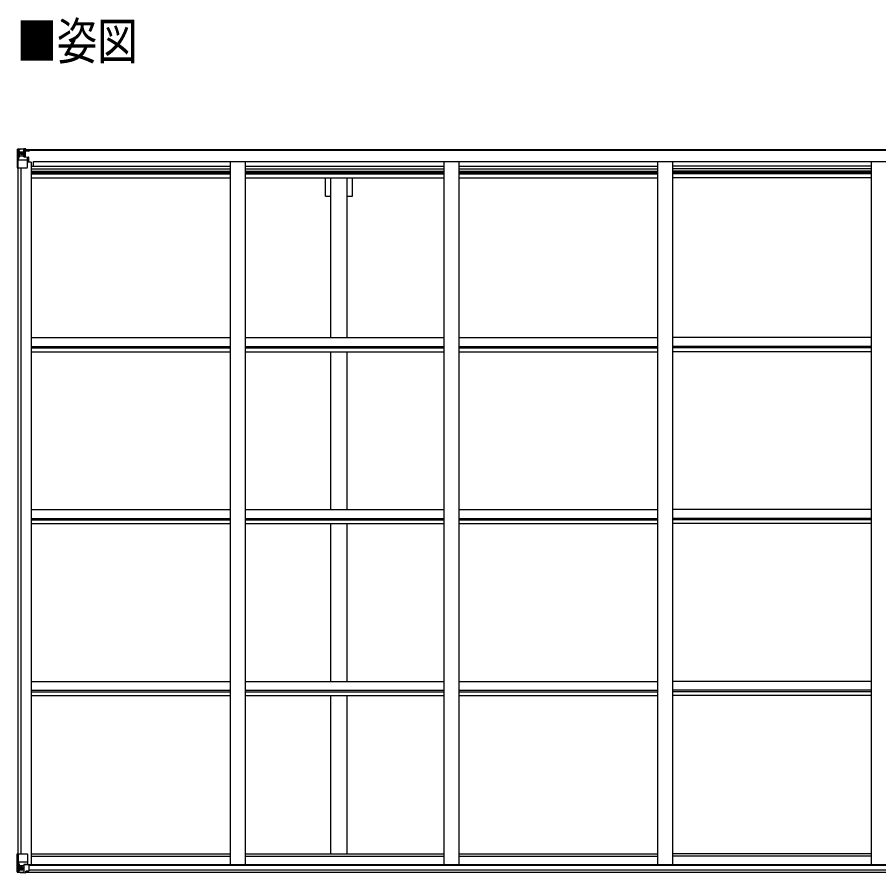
# Model space of a CAD drawing. Units: millimetres, scale not verified. Extents: x -10512 to 10512, y -7425 to 7425.
# Drawn here: x -3140 to -254, y 621 to 3488 of the extents above; entities that cross this region are included whole.
import ezdxf
from ezdxf.enums import TextEntityAlignment as Align

# ---------------------------------------------------------------- set-up
doc = ezdxf.new("R2010")
doc.units = ezdxf.units.MM
doc.header["$LTSCALE"] = 40
for name, color, linetype in [('0-2_USER1', 3, 'Continuous'), ('0-4_YKK_13', 4, 'Continuous'), ('0-5_YKK_A1', 4, 'Continuous')]:
    doc.layers.add(name, color=color, linetype=linetype)
doc.styles.add('ＭＳ ゴシック', font='')
doc.styles.get('ＭＳ ゴシック').set_extended_font_data('MS Gothic')

msp = doc.modelspace()

# ---------------------------------------------------------------- linework, layer by layer
at = {"layer": '0-4_YKK_13'}
for p, q in [((-3140.45, 3044.59), (-3140.45, 3044.55)), ((-3139.51, 3045.59), (-3139.51, 3045.59)), ((-3139.51, 3045.55), (-3139.51, 3045.59)), ((-3130.54, 3045.98), (-3138.46, 3045.51)), ((-3137.6, 3044.53), (-3137.61, 3044.47)), ((-3137.61, 2983.88), (-3137.61, 3044.47)), ((-3133.64, 3041.09), (-3136.37, 3044.76)), ((-3132.78, 3037.58), (-3130.45, 3037.64)), ((-3132.78, 3024.11), (-3132.78, 3037.58)), ((-3118.45, 3046.77), (-3130.45, 3045.98)), ((-3130.45, 3037.64), (-3118.45, 3037.64)), ((-3124.97, 3030.44), (-3124.97, 3029.48)), ((-3119.45, 3037.64), (-3118.45, 3037.64)), ((-3111.95, 3047.28), (-3118.45, 3046.88)), ((-3118.45, 3020.78), (-3118.45, 3046.88)), ((-3118.45, 3046), (-3111.95, 3046.39)), ((-3116.95, 3041.17), (-3118.45, 3041.17)), ((-3116.95, 3037.64), (-3118.45, 3037.64)), ((-3111.95, 3045.47), (-3116.95, 3045.38)), ((-3116.45, 3040.81), (-3116.95, 3040.81)), ((-3112.95, 3035.88), (-3116.95, 3035.88)), ((-3116.84, 3039.51), (-3112.95, 3039.51)), ((-3116.45, 3041.84), (-3116.45, 3039.89)), ((-3108.45, 3041.84), (-3116.45, 3041.84)), ((-3108.45, 3041.81), (-3116.45, 3041.81)), ((-3106.45, 3039.97), (-3116.45, 3039.89)), ((-3116.45, 3039.72), (-3116.45, 3039.89)), ((-3116.45, 3039.89), (-3116.45, 3039.89)), ((-3112.95, 3019.78), (-3112.95, 3039.75)), ((-3111.95, 3046.39), (-3111.95, 3047.28)), ((-3111.95, 3045.88), (-3111.95, 3046.39)), ((-3111.95, 3045.88), (-3111.95, 3045.47)), ((-3111.95, 3045.47), (-3111.95, 3044.65)), ((-3106.95, 3045.08), (-3106.95, 3044.65)), ((-3106.65, 3045.08), (-3106.95, 3045.08)), ((-3106.65, 3045.08), (-3104.96, 3044.65)), ((-3106.45, 3041.58), (-3101.45, 3041.58)), ((-3106.45, 3039.97), (-3106.45, 3041.58)), ((-3101.45, 3042.51), (-3101.45, 3041.58)), ((-3101.45, 3041.58), (-3100.45, 3041.58)), ((-3100.45, 3041.58), (-3100.45, 3042.51)), ((-3100.45, 3041.58), (-3100.45, 3040.02)), ((-3100.45, 3039.9), (-3100.45, 3040.02)), ((-3137.06, 3010.76), (-3132.92, 3022.85)), ((-3137.06, 3010.76), (-3130.45, 3010.55)), ((-3130.45, 3024.08), (-3132.78, 3024.11)), ((-3130.45, 3024.08), (-3118.45, 3024.08)), ((-3130.45, 3024.08), (-3130.45, 3024.08)), ((-3130.45, 3010.55), (-3106.45, 3010.55)), ((-3116.95, 3024.08), (-3118.45, 3024.08)), ((-3117.62, 3020.53), (-3107.28, 3018.87)), ((-3117.62, 3019.89), (-3117.62, 3020.53)), ((-3107.28, 3018.24), (-3117.62, 3019.89)), ((-3112.95, 3027.68), (-3116.95, 3027.68)), ((-3107.28, 3018.87), (-3107.28, 3018.24)), ((-3107, 3018.79), (-3102.95, 3018.76)), ((-3106.45, 2984.88), (-3106.45, 3017.98)), ((-3101.95, 3006.88), (-3106.45, 3006.88)), ((-3101.95, 3018.75), (-3102.95, 3018.76)), ((-3102.95, 3017.03), (-3101.95, 3017.03)), ((-3101.95, 3002.53), (-3101.95, 3018.75)), ((-3137.61, 2983.88), (-3107.45, 2983.88)), ((-3140.45, 684.57), (-3107.45, 684.57)), ((-3140.45, 623.87), (-3140.45, 684.57)), ((-3137.61, 684.57), (-3137.61, 623.99)), ((-3106.45, 683.57), (-3106.45, 650.48)), ((-3137.06, 657.69), (-3130.45, 657.91)), ((-3137.06, 657.69), (-3132.92, 645.61)), ((-3130.45, 644.38), (-3132.78, 644.34)), ((-3132.78, 644.34), (-3132.78, 630.87)), ((-3130.45, 657.91), (-3106.45, 657.91)), ((-3130.45, 644.38), (-3130.45, 644.37)), ((-3118.45, 644.37), (-3130.45, 644.37)), ((-3125.93, 638.01), (-3125.93, 638.97)), ((-3118.45, 648.36), (-3111.95, 648.36)), ((-3118.45, 648.36), (-3118.45, 621.57)), ((-3107.28, 650.22), (-3117.62, 648.56)), ((-3117.62, 648.56), (-3117.62, 648.36)), ((-3114.93, 648.36), (-3107.28, 649.58)), ((-3111.95, 648.36), (-3102.95, 648.33)), ((-3107.28, 649.58), (-3107.28, 650.22)), ((-3101.95, 647.42), (-3101.95, 627.27)), ((-3139.51, 622.91), (-3139.51, 622.86)), ((-3130.54, 622.48), (-3138.46, 622.95)), ((-3137.6, 623.92), (-3137.61, 623.99)), ((-3133.64, 627.37), (-3136.37, 623.7)), ((-3132.78, 630.87), (-3130.45, 630.81)), ((-3130.45, 630.82), (-3118.45, 630.82)), ((-3118.45, 621.69), (-3130.45, 622.47)), ((-3111.95, 621.18), (-3111.95, 627.12)), ((-3102.95, 626.55), (-3111.95, 626.49))]:
    msp.add_line(p, q, dxfattribs=at)
for points in [[(-3140.45, 3044.55), (-3140.45, 2983.88), (-3137.61, 2983.88)], [(-3139.51, 3045.59), (-3130.45, 3046.15), (-3118.45, 3046.88)], [(-3126.89, 3031.4), (-3127.85, 3031.4), (-3127.85, 3032.36), (-3126.89, 3032.36)], [(-3125.93, 3033.32), (-3125.93, 3034.28), (-3124.97, 3034.28), (-3124.97, 3033.32)], [(-3124.97, 3029.48), (-3125.93, 3029.48), (-3125.93, 3030.44)], [(-3124.01, 3032.36), (-3123.05, 3032.36), (-3123.05, 3031.4), (-3124.01, 3031.4)], [(-3111.95, 3045.88), (-3116.95, 3045.88), (-3116.95, 3020.42)], [(-3116.45, 3040.81), (-3108.45, 3040.81), (-3108.45, 3042.51)], [(-3101.45, 3039.85), (-3116.45, 3039.72), (-3116.45, 3039.72)], [(-3106.45, 3039.97), (-3106.45, 3039.96), (-3100.45, 3040.02)], [(-3102.95, 3018.76), (-3102.95, 3017.03), (-3106.45, 3017.01)], [(-3126.89, 636.09), (-3127.85, 636.09), (-3127.85, 637.05), (-3126.89, 637.05)], [(-3125.93, 638.97), (-3124.97, 638.97), (-3124.97, 638.01)], [(-3124.97, 635.13), (-3124.97, 634.17), (-3125.93, 634.17), (-3125.93, 635.13)], [(-3124.01, 637.05), (-3123.05, 637.05), (-3123.05, 636.09), (-3124.01, 636.09)], [(-3139.51, 622.86), (-3130.45, 622.31), (-3111.95, 621.18)], [(-3101.95, 627.27), (-3101.96, 627.16), (-3111.95, 627.12)]]:
    msp.add_lwpolyline(points, dxfattribs=at)
for centre in [(-3125.45, 3031.88), (-3125.45, 636.57)]:
    msp.add_circle(centre, 5.3, dxfattribs=at)
for centre, radius, start, end in [((-3139.45, 3044.6), 1, 93.50017, 180.00079), ((-3139.45, 3044.59), 0.999, 93.4424, 179.95083), ((-3139.45, 3044.55), 0.999, 93.4424, 179.95083), ((-3138.3, 3058.2), 12.7, 269.24466, 275.10311), ((-3136.32, 3044.59), 1.28, 131.17831, 182.45895), ((-3126.89, 3033.32), 0.96, 270, 0), ((-3126.89, 3030.44), 0.96, 0, 90), ((-3124.01, 3033.32), 0.96, 180, 270), ((-3124.01, 3030.44), 0.96, 90, 180), ((-3116.45, 3042.34), 0.5, 179.99802, 269.99691), ((-3116.45, 3042.31), 0.5, 180.00109, 270.00109), ((-3116.45, 3039.39), 0.5, 90.52895, 180.04464), ((-3116.44, 3039.21), 0.513, 91.88028, 181.04707), ((-3101.31, 3047.54), 7.69, 268.96999, 276.43426), ((-3117.51, 3021.46), 0.937, 182.32209, 263.26766), ((-3117.51, 3020.82), 0.937, 182.32209, 263.26766), ((-3107.39, 3017.94), 0.937, 2.32209, 83.26766), ((-3107.39, 3017.31), 0.937, 2.32209, 83.26766), ((-3107.45, 2984.88), 1, 270, 0), ((-3107.45, 683.57), 1, 0, 90), ((-3126.89, 638.01), 0.96, 270, 0), ((-3126.89, 635.13), 0.96, 0, 90), ((-3124.01, 638.01), 0.96, 180, 270), ((-3124.01, 635.13), 0.96, 90, 180), ((-3117.51, 647.63), 0.937, 96.73234, 129.06602), ((-3107.39, 651.15), 0.937, 276.73234, 357.67791), ((-3107.39, 650.51), 0.937, 276.73234, 357.67791), ((-3139.45, 623.9), 0.999, 180.04917, 266.5576), ((-3139.45, 623.87), 0.999, 180.04917, 266.5576), ((-3139.45, 623.86), 1, 179.99921, 266.49983), ((-3138.3, 610.26), 12.7, 84.89689, 90.75534), ((-3136.32, 623.87), 1.28, 177.54105, 228.82169)]:
    msp.add_arc(centre, radius, start, end, dxfattribs=at)
for centre, major_axis, ratio, start_param, end_param in [((-2938.51, 3057.9), (201, 12.36), 0.060933, 3.1373463, 3.1378449), ((-3137.51, 3045.67), (2, 0.12), 0.060933, 3.1378449, 4.2119296), ((-3137.32, 3042.57), (-0.02, 3), 0.466854, 5.5234897, 6.1575023), ((-3135.65, 3037.5), (0.03, 5), 0.573921, 4.7320603, 5.5159136), ((-3212.2, 3037.64), (81.75, 0), 0.061163, 0, 0.0007725), ((-3136.34, 3013.11), (0.85, 2.32), 0.403757, 2.3087461, 3.2744049), ((-3134.19, 3024.13), (0, 3), 0.468246, 4.2703918, 4.7058971), ((-3136.34, 655.35), (0.85, -2.32), 0.403757, 3.0087805, 3.9744392), ((-3134.19, 644.32), (0, -3), 0.468246, 1.5772882, 2.0127935), ((-3102.95, 647.42), (1, -0.021), 0.906239, 0.0187047, 1.589501), ((-3137.51, 622.79), (2, -0.12), 0.060933, 2.0712557, 3.1453404), ((-2938.51, 610.55), (201, -12.36), 0.060933, 3.1453404, 3.145839), ((-3137.32, 625.88), (-0.02, -3), 0.466854, 0.125683, 0.7596956), ((-3135.65, 630.95), (0.03, -5), 0.573921, 0.7672717, 1.551125), ((-3212.2, 630.82), (81.75, 0), 0.061163, 6.2824128, 6.2831853), ((-3102.95, 627.26), (1, 0.012), 0.707053, 4.7036637, 6.124411)]:
    msp.add_ellipse(centre, major_axis=major_axis, ratio=ratio, start_param=start_param, end_param=end_param, dxfattribs=at)
at = {"layer": '0-5_YKK_A1'}
for p, q in [((-3116.95, 3044.65), (1892.05, 3044.65)), ((-3116.95, 3042.51), (1892.05, 3042.51)), ((-3093.45, 3002.53), (-3106.45, 3002.53)), ((-3093.45, 3002.53), (-3093.45, 648.56)), ((-3085.95, 2988.85), (-3085.95, 3004.37)), ((-3085.95, 3004.37), (1861.05, 3004.37)), ((-2427.45, 3004.35), (-2427.45, 648.56)), ((-2377.45, 3004.35), (-2377.45, 648.56)), ((-1711.45, 3004.35), (-1711.45, 648.56)), ((-1661.45, 3004.35), (-1661.45, 648.56)), ((-995.45, 3004.35), (-995.45, 648.56)), ((-945.45, 3004.35), (-945.45, 648.56)), ((-279.45, 3004.35), (-279.45, 648.56)), ((-3138.45, 2983.88), (-3138.45, 684.57)), ((-3128.75, 2983.88), (-3128.75, 684.57)), ((-3093.45, 2988.85), (-2427.45, 2988.85)), ((-3093.45, 2980.46), (-2427.45, 2980.46)), ((-2377.45, 2988.85), (-1711.45, 2988.85)), ((-2377.45, 2980.46), (-1711.45, 2980.46)), ((-1661.45, 2988.85), (-995.45, 2988.85)), ((-1661.45, 2980.46), (-995.45, 2980.46)), ((-279.45, 2988.85), (-945.45, 2988.85)), ((-279.45, 2980.46), (-945.45, 2980.46)), ((-3093.45, 2972.26), (-2427.45, 2972.26)), ((-3093.45, 2968.33), (-2427.45, 2968.33)), ((-3093.45, 2963.25), (-2427.45, 2963.25)), ((-3093.45, 2950.24), (-2427.45, 2950.24)), ((-2377.45, 2972.26), (-1711.45, 2972.26)), ((-2377.45, 2968.33), (-1711.45, 2968.33)), ((-2377.45, 2963.25), (-1711.45, 2963.25)), ((-2377.45, 2950.24), (-1711.45, 2950.24)), ((-2107.65, 2888.65), (-2107.65, 2950.24)), ((-2089.95, 2414.5), (-2089.95, 2950.24)), ((-2034.95, 2414.5), (-2034.95, 2950.24)), ((-2017.25, 2888.65), (-2017.25, 2950.24)), ((-1661.45, 2972.26), (-995.45, 2972.26)), ((-1661.45, 2968.33), (-995.45, 2968.33)), ((-1661.45, 2963.25), (-995.45, 2963.25)), ((-1661.45, 2950.24), (-995.45, 2950.24)), ((-279.45, 2972.26), (-945.45, 2972.26)), ((-279.45, 2968.33), (-945.45, 2968.33)), ((-279.45, 2963.25), (-945.45, 2963.25)), ((-279.45, 2950.24), (-945.45, 2950.24)), ((-2107.65, 2888.65), (-2089.95, 2888.65)), ((-2034.95, 2888.65), (-2017.25, 2888.65)), ((-3093.45, 2414.5), (-2427.48, 2414.5)), ((-2377.45, 2414.5), (-1711.48, 2414.5)), ((-1661.45, 2414.5), (-995.48, 2414.5)), ((-279.45, 2414.5), (-945.45, 2414.5)), ((-3093.45, 2384.77), (-2427.48, 2384.77)), ((-3093.45, 2380.22), (-2427.48, 2380.22)), ((-3093.45, 2367.21), (-2427.48, 2367.21)), ((-2377.45, 2384.77), (-1711.48, 2384.77)), ((-2377.45, 2380.22), (-1711.48, 2380.22)), ((-2377.45, 2367.21), (-1711.48, 2367.21)), ((-2089.95, 1838.3), (-2089.95, 2367.21)), ((-2034.95, 1838.3), (-2034.95, 2367.21)), ((-1661.45, 2384.77), (-995.48, 2384.77)), ((-1661.45, 2380.22), (-995.48, 2380.22)), ((-1661.45, 2367.21), (-995.48, 2367.21)), ((-279.45, 2384.77), (-945.45, 2384.77)), ((-279.45, 2380.22), (-945.45, 2380.22)), ((-279.45, 2367.21), (-945.45, 2367.21)), ((-3093.45, 1838.43), (-2427.48, 1838.43)), ((-2377.45, 1838.43), (-1711.48, 1838.43)), ((-1661.45, 1838.43), (-995.48, 1838.43)), ((-279.45, 1838.43), (-945.45, 1838.43)), ((-3093.45, 1808.69), (-2427.48, 1808.69)), ((-3093.45, 1804.14), (-2427.48, 1804.14)), ((-3093.45, 1791.13), (-2427.48, 1791.13)), ((-2377.45, 1808.69), (-1711.48, 1808.69)), ((-2377.45, 1804.14), (-1711.48, 1804.14)), ((-2377.45, 1791.13), (-1711.48, 1791.13)), ((-2089.95, 1262.22), (-2089.95, 1789.94)), ((-2034.95, 1262.22), (-2034.95, 1789.94)), ((-1661.45, 1808.69), (-995.48, 1808.69)), ((-1661.45, 1804.14), (-995.48, 1804.14)), ((-1661.45, 1791.13), (-995.48, 1791.13)), ((-279.45, 1808.69), (-945.45, 1808.69)), ((-279.45, 1804.14), (-945.45, 1804.14)), ((-279.45, 1791.13), (-945.45, 1791.13)), ((-3093.45, 1262.35), (-2427.48, 1262.35)), ((-2377.45, 1262.35), (-1711.48, 1262.35)), ((-1661.45, 1262.35), (-995.48, 1262.35)), ((-279.45, 1262.35), (-945.45, 1262.35)), ((-3093.45, 1232.61), (-2427.48, 1232.61)), ((-3093.45, 1228.07), (-2427.48, 1228.07)), ((-3093.45, 1215.06), (-2427.48, 1215.06)), ((-2377.45, 1232.61), (-1711.48, 1232.61)), ((-2377.45, 1228.07), (-1711.48, 1228.07)), ((-2377.45, 1215.06), (-1711.48, 1215.06)), ((-2089.95, 684.72), (-2089.95, 1213.86)), ((-2034.95, 684.72), (-2034.95, 1213.86)), ((-1661.45, 1232.61), (-995.48, 1232.61)), ((-1661.45, 1228.07), (-995.48, 1228.07)), ((-1661.45, 1215.06), (-995.48, 1215.06)), ((-279.45, 1232.61), (-945.45, 1232.61)), ((-279.45, 1228.07), (-945.45, 1228.07)), ((-279.45, 1215.06), (-945.45, 1215.06)), ((-3093.45, 684.72), (-2427.45, 684.72)), ((-3093.45, 676.38), (-2427.45, 676.38)), ((-2377.45, 684.72), (-1711.45, 684.72)), ((-2377.45, 676.38), (-1711.45, 676.38)), ((-1661.45, 684.72), (-995.45, 684.72)), ((-1661.45, 676.38), (-995.45, 676.38)), ((-279.45, 684.72), (-945.45, 684.72)), ((-279.45, 676.38), (-945.45, 676.38)), ((-3113.71, 648.56), (1888.81, 648.56)), ((-3101.95, 646.29), (1877.05, 646.29)), ((-3111.95, 622.78), (1887.05, 622.78)), ((-3101.95, 630.68), (1877.05, 630.68))]:
    msp.add_line(p, q, dxfattribs=at)

# ---------------------------------------------------------------- texts
at = {"layer": '0-2_USER1', "style": 'ＭＳ ゴシック', "width": 0.8}
msp.add_text('■姿図', height=123.8, dxfattribs=at).set_placement((-3142.51, 3309.2), align=Align.BOTTOM_LEFT)

doc.saveas('drawing.dxf')
